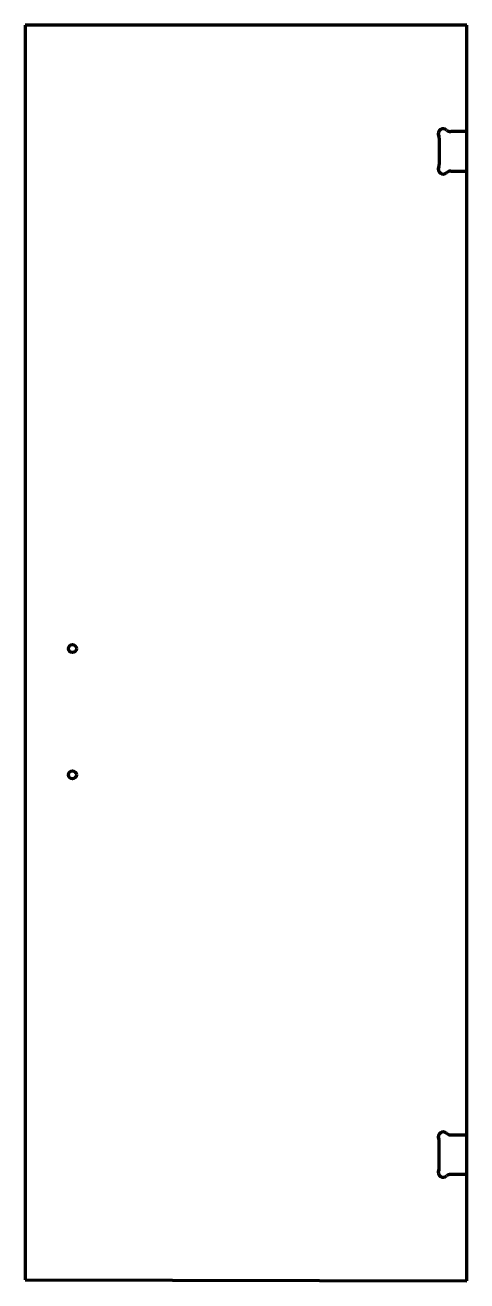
# Model space of a CAD drawing. Header units: inches. Extents: x 0 to 28, y 0 to 79.6.
import ezdxf

# ---------------------------------------------------------------- set-up
doc = ezdxf.new("R2010")
doc.units = ezdxf.units.IN
doc.header["$MEASUREMENT"] = 0
doc.layers.add('1', color=7, linetype='Continuous')

msp = doc.modelspace()

# ---------------------------------------------------------------- linework, layer by layer
at = {"color": 7, "lineweight": 90}
for p, q in [((0, 79.562), (0, 0.062)), ((28, 79.562), (0, 79.562)), ((28, 0), (28, 79.562)), ((0, 0.062), (28, 0))]:
    msp.add_line(p, q, dxfattribs=at)
at = {"layer": '1', "color": 7, "lineweight": 90}
for p, q in [((28, 72.812), (26.972, 72.812)), ((26.25, 72.401), (26.25, 70.724)), ((26.972, 70.312), (28, 70.312)), ((26.25, 7.161), (26.25, 8.839)), ((26.972, 9.25), (28, 9.25)), ((28, 6.75), (26.972, 6.75))]:
    msp.add_line(p, q, dxfattribs=at)
at = {"layer": '1', "color": 1, "lineweight": 90}
for centre in [(3, 40.062), (3, 32.062)]:
    msp.add_circle(centre, 0.25, dxfattribs=at)
at = {"layer": '1', "color": 7, "lineweight": 90}
for centre, radius, start, end in [((26.5, 72.688), 0.312, 46.65824, 204.61998), ((25.875, 72.401), 0.375, 0, 24.61998), ((26.972, 73.188), 0.375, 226.65824, 270), ((26.5, 70.438), 0.312, 155.38002, 313.34176), ((25.875, 70.724), 0.375, 335.38002, 360), ((26.972, 69.938), 0.375, 90, 133.34176), ((26.5, 9.125), 0.312, 46.65824, 204.61998), ((25.875, 8.839), 0.375, 0, 24.61998), ((26.972, 9.625), 0.375, 226.65824, 270), ((25.875, 7.161), 0.375, 335.38002, 360), ((26.5, 6.875), 0.312, 155.38002, 313.34176), ((26.972, 6.375), 0.375, 90, 133.34176)]:
    msp.add_arc(centre, radius, start, end, dxfattribs=at)

doc.saveas('drawing.dxf')
